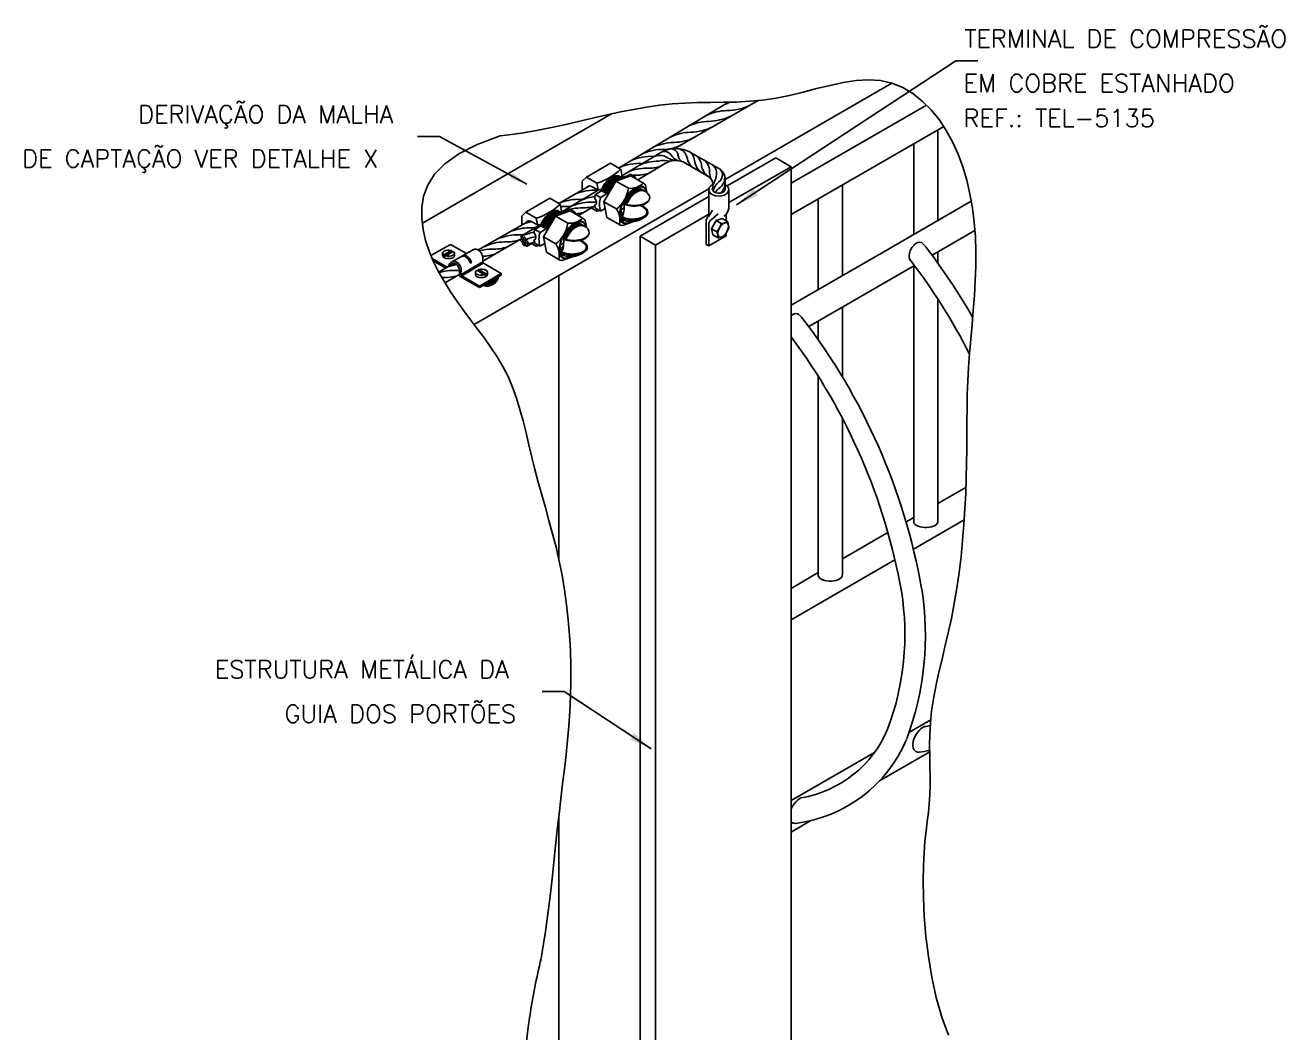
# Model space of a CAD drawing. Header units: millimetres. Extents: x -4934.4 to -4918.6, y -4660 to -4637.4.
# Drawn here: x -4934.35 to -4920.13, y -4648.74 to -4637.37 of the extents above; entities that cross this region are included whole.
import ezdxf
from ezdxf.enums import TextEntityAlignment as Align

# ---------------------------------------------------------------- set-up
doc = ezdxf.new("R2010")
doc.units = ezdxf.units.MM
doc.header["$LTSCALE"] = 10
doc.layers.add('Termotécnica', color=7, linetype='Continuous')
doc.styles.add('r80', font='romans.shx')

msp = doc.modelspace()

# ---------------------------------------------------------------- linework, layer by layer
at = {"layer": 'Termotécnica', "color": 2, "ltscale": 1.6}
for p, q in [((-4926.325, -4639.396), (-4923.848, -4637.771)), ((-4923.848, -4637.771), (-4923.598, -4637.771)), ((-4926.637, -4639.522), (-4926.593, -4639.456)), ((-4926.667, -4639.842), (-4926.667, -4639.586)), ((-4926.636, -4639.86), (-4926.636, -4639.604)), ((-4926.591, -4639.549), (-4926.531, -4639.497)), ((-4926.44, -4639.576), (-4926.44, -4639.502)), ((-4926.636, -4639.86), (-4926.44, -4639.746)), ((-4926.44, -4639.746), (-4926.44, -4639.712)), ((-4926.636, -4639.86), (-4926.667, -4639.842)), ((-4928.267, -4644.889), (-4928.517, -4644.889)), ((-4927.285, -4645.535), (-4928.267, -4644.889))]:
    msp.add_line(p, q, dxfattribs=at)
at = {"layer": 'Termotécnica', "color": 3}
for p, q in [((-4926.45, -4639.108), (-4924.57, -4638.023)), ((-4929.869, -4639.601), (-4927.736, -4638.37)), ((-4926.429, -4639.182), (-4925.881, -4638.866)), ((-4925.708, -4638.966), (-4925.881, -4638.866)), ((-4926.409, -4639.371), (-4925.708, -4638.966)), ((-4925.708, -4638.966), (-4925.708, -4650.62)), ((-4929.286, -4640.745), (-4926.635, -4639.215)), ((-4927.412, -4639.75), (-4926.636, -4639.301)), ((-4924.661, -4639.925), (-4923.673, -4639.354)), ((-4927.239, -4639.85), (-4926.636, -4639.502)), ((-4926.604, -4639.665), (-4926.551, -4639.573)), ((-4926.485, -4639.55), (-4926.551, -4639.573)), ((-4926.496, -4639.605), (-4926.551, -4639.573)), ((-4926.425, -4639.585), (-4926.485, -4639.55)), ((-4926.408, -4639.652), (-4926.42, -4639.592)), ((-4927.412, -4639.75), (-4927.412, -4651.404)), ((-4927.239, -4639.85), (-4927.412, -4639.75)), ((-4926.59, -4639.734), (-4926.604, -4639.665)), ((-4926.549, -4639.697), (-4926.604, -4639.665)), ((-4926.531, -4639.768), (-4926.59, -4639.734)), ((-4926.464, -4639.749), (-4926.522, -4639.769)), ((-4926.458, -4639.744), (-4926.409, -4639.659)), ((-4924.115, -4639.964), (-4923.632, -4639.686)), ((-4929.551, -4639.842), (-4929.772, -4639.969)), ((-4929.551, -4639.842), (-4929.372, -4639.946)), ((-4927.239, -4639.85), (-4927.239, -4651.504)), ((-4929.596, -4640.097), (-4929.758, -4640.003)), ((-4929.604, -4640.109), (-4929.748, -4640.026)), ((-4929.292, -4639.9), (-4929.539, -4640.043)), ((-4929.187, -4640.018), (-4929.188, -4640.042)), ((-4925.708, -4640.529), (-4924.661, -4639.925)), ((-4924.05, -4640.054), (-4924.05, -4639.927)), ((-4929.451, -4640.153), (-4929.451, -4640.183)), ((-4929.433, -4640.152), (-4929.432, -4640.177)), ((-4928.979, -4640.171), (-4929.223, -4640.312)), ((-4928.979, -4640.171), (-4929.18, -4640.055)), ((-4928.979, -4640.171), (-4928.979, -4640.188)), ((-4925.508, -4640.769), (-4924.316, -4640.08)), ((-4929.223, -4640.329), (-4929.441, -4640.203)), ((-4929.223, -4640.312), (-4929.425, -4640.196)), ((-4928.979, -4640.188), (-4929.223, -4640.329)), ((-4929.223, -4640.312), (-4929.223, -4640.329)), ((-4928.328, -4640.192), (-4928.328, -4643.399)), ((-4925.128, -4641.338), (-4925.128, -4640.549)), ((-4925.401, -4640.917), (-4925.401, -4640.707)), ((-4924.377, -4645.351), (-4924.131, -4645.209)), ((-4925.708, -4646.119), (-4924.765, -4645.575)), ((-4924.709, -4645.897), (-4924.143, -4645.571)), ((-4928.328, -4646.292), (-4928.328, -4650.598)), ((-4925.708, -4646.474), (-4925.486, -4646.346))]:
    msp.add_line(p, q, dxfattribs=at)
at = {"layer": 'Termotécnica', "color": 2}
for p, q in [((-4927.654, -4638.98), (-4926.414, -4638.237)), ((-4927.018, -4638.761), (-4926.078, -4638.218)), ((-4925.708, -4639.151), (-4924.18, -4638.269)), ((-4925.708, -4639.506), (-4923.985, -4638.511)), ((-4924.05, -4639.572), (-4924.05, -4638.549)), ((-4929.675, -4638.623), (-4929.925, -4638.623)), ((-4929.675, -4638.623), (-4928.691, -4639.162)), ((-4924.323, -4639.73), (-4924.323, -4638.707)), ((-4927.617, -4639.067), (-4927.177, -4638.803)), ((-4926.521, -4638.987), (-4926.841, -4638.803)), ((-4928.017, -4639.083), (-4927.747, -4638.927)), ((-4927.747, -4638.927), (-4927.631, -4638.994)), ((-4927.437, -4639.114), (-4927.119, -4638.923)), ((-4926.654, -4639.069), (-4926.926, -4638.912)), ((-4928.328, -4639.381), (-4927.981, -4639.18)), ((-4928.064, -4639.129), (-4928.016, -4639.082)), ((-4928.064, -4639.131), (-4928.064, -4639.228)), ((-4928.017, -4639.083), (-4927.901, -4639.15)), ((-4927.616, -4639.073), (-4927.623, -4639.086)), ((-4927.438, -4639.114), (-4927.433, -4639.111)), ((-4926.451, -4639.228), (-4926.45, -4639.108)), ((-4925.128, -4640.194), (-4925.128, -4639.171)), ((-4928.7, -4639.478), (-4928.43, -4639.322)), ((-4928.43, -4639.322), (-4928.314, -4639.389)), ((-4928.307, -4639.481), (-4927.886, -4639.229)), ((-4927.943, -4639.196), (-4927.886, -4639.229)), ((-4927.859, -4639.228), (-4927.867, -4639.223)), ((-4927.855, -4639.236), (-4927.859, -4639.228)), ((-4927.848, -4639.234), (-4927.855, -4639.236)), ((-4927.844, -4639.242), (-4927.848, -4639.234)), ((-4927.837, -4639.241), (-4927.844, -4639.242)), ((-4927.833, -4639.249), (-4927.837, -4639.241)), ((-4927.825, -4639.247), (-4927.833, -4639.249)), ((-4927.822, -4639.255), (-4927.825, -4639.247)), ((-4927.814, -4639.254), (-4927.822, -4639.255)), ((-4927.811, -4639.262), (-4927.814, -4639.254)), ((-4927.803, -4639.261), (-4927.811, -4639.262)), ((-4927.799, -4639.268), (-4927.803, -4639.26)), ((-4927.792, -4639.267), (-4927.799, -4639.268)), ((-4927.788, -4639.275), (-4927.792, -4639.267)), ((-4927.781, -4639.273), (-4927.788, -4639.275)), ((-4927.777, -4639.281), (-4927.781, -4639.273)), ((-4927.772, -4639.28), (-4927.777, -4639.281)), ((-4926.636, -4639.224), (-4926.636, -4639.52)), ((-4926.59, -4639.237), (-4926.59, -4639.185)), ((-4926.409, -4639.224), (-4926.409, -4639.433)), ((-4928.108, -4639.516), (-4927.922, -4639.405)), ((-4927.965, -4639.431), (-4927.901, -4639.468)), ((-4927.574, -4639.396), (-4927.609, -4639.376)), ((-4927.601, -4639.373), (-4927.603, -4639.368)), ((-4927.593, -4639.372), (-4927.601, -4639.373)), ((-4927.589, -4639.38), (-4927.593, -4639.372)), ((-4927.582, -4639.378), (-4927.589, -4639.38)), ((-4927.578, -4639.386), (-4927.582, -4639.378)), ((-4927.57, -4639.385), (-4927.578, -4639.386)), ((-4927.567, -4639.39), (-4927.57, -4639.385)), ((-4925.401, -4640.352), (-4925.401, -4639.329)), ((-4929.237, -4639.905), (-4928.665, -4639.575)), ((-4928.748, -4639.524), (-4928.7, -4639.477)), ((-4928.748, -4639.525), (-4928.748, -4639.623)), ((-4928.7, -4639.478), (-4928.585, -4639.545)), ((-4928.627, -4639.591), (-4928.57, -4639.623)), ((-4928.3, -4639.468), (-4928.307, -4639.481)), ((-4927.629, -4639.538), (-4927.636, -4639.534)), ((-4927.612, -4639.533), (-4927.617, -4639.531)), ((-4928.735, -4639.738), (-4928.543, -4639.622)), ((-4928.542, -4639.622), (-4928.551, -4639.618)), ((-4928.539, -4639.63), (-4928.542, -4639.622)), ((-4928.531, -4639.629), (-4928.539, -4639.63)), ((-4928.528, -4639.637), (-4928.531, -4639.629)), ((-4928.52, -4639.635), (-4928.528, -4639.637)), ((-4928.517, -4639.643), (-4928.52, -4639.635)), ((-4928.509, -4639.642), (-4928.517, -4639.643)), ((-4928.505, -4639.65), (-4928.509, -4639.642)), ((-4928.498, -4639.649), (-4928.506, -4639.65)), ((-4928.494, -4639.657), (-4928.498, -4639.649)), ((-4928.487, -4639.655), (-4928.494, -4639.657)), ((-4928.483, -4639.663), (-4928.487, -4639.655)), ((-4928.475, -4639.662), (-4928.483, -4639.663)), ((-4928.472, -4639.67), (-4928.475, -4639.662)), ((-4928.464, -4639.668), (-4928.472, -4639.67)), ((-4928.461, -4639.676), (-4928.464, -4639.668)), ((-4928.455, -4639.675), (-4928.461, -4639.676)), ((-4929.187, -4640.03), (-4928.798, -4639.806)), ((-4928.798, -4639.806), (-4928.761, -4639.783)), ((-4928.686, -4639.862), (-4928.604, -4639.814)), ((-4928.636, -4639.833), (-4928.585, -4639.862)), ((-4928.258, -4639.79), (-4928.292, -4639.77)), ((-4928.276, -4639.767), (-4928.284, -4639.768)), ((-4928.273, -4639.774), (-4928.276, -4639.767)), ((-4928.265, -4639.773), (-4928.273, -4639.774)), ((-4928.261, -4639.781), (-4928.265, -4639.773)), ((-4928.254, -4639.78), (-4928.261, -4639.781)), ((-4928.251, -4639.784), (-4928.254, -4639.78)), ((-4929.64, -4639.941), (-4929.64, -4639.969)), ((-4929.626, -4639.961), (-4929.541, -4639.912)), ((-4929.626, -4639.969), (-4929.541, -4639.92)), ((-4929.626, -4639.961), (-4929.626, -4639.969)), ((-4929.626, -4639.969), (-4929.605, -4639.979)), ((-4929.605, -4639.97), (-4929.52, -4639.921)), ((-4929.605, -4639.97), (-4929.605, -4639.979)), ((-4929.541, -4639.912), (-4929.541, -4639.92)), ((-4929.541, -4639.92), (-4929.528, -4639.926)), ((-4929.506, -4639.941), (-4929.506, -4639.969)), ((-4928.313, -4639.932), (-4928.319, -4639.929)), ((-4928.296, -4639.928), (-4928.301, -4639.925)), ((-4929.514, -4640.057), (-4929.685, -4640.156)), ((-4929.313, -4640.048), (-4929.327, -4640.056)), ((-4929.269, -4640.155), (-4929.269, -4640.183)), ((-4929.169, -4640.184), (-4929.256, -4640.134)), ((-4929.235, -4640.133), (-4929.248, -4640.139)), ((-4929.148, -4640.175), (-4929.235, -4640.125)), ((-4929.235, -4640.125), (-4929.235, -4640.133)), ((-4929.148, -4640.183), (-4929.235, -4640.133)), ((-4929.148, -4640.175), (-4929.148, -4640.183)), ((-4929.135, -4640.155), (-4929.135, -4640.183)), ((-4924.323, -4642.977), (-4924.323, -4640.085)), ((-4929.451, -4640.183), (-4929.614, -4640.274)), ((-4929.148, -4640.183), (-4929.169, -4640.193)), ((-4929.169, -4640.184), (-4929.169, -4640.193)), ((-4924.05, -4642.968), (-4924.05, -4640.462)), ((-4925.401, -4643.582), (-4925.401, -4641.331)), ((-4925.128, -4643.573), (-4925.128, -4641.806)), ((-4924.05, -4642.767), (-4923.734, -4642.584)), ((-4924.41, -4642.975), (-4924.323, -4642.925)), ((-4924.327, -4643.282), (-4923.753, -4642.95)), ((-4925.128, -4643.389), (-4924.614, -4643.093)), ((-4925.708, -4644.079), (-4924.535, -4643.402)), ((-4925.708, -4643.724), (-4925.401, -4643.547))]:
    msp.add_line(p, q, dxfattribs=at)
at = {"layer": 'Termotécnica', "color": 1}
for p, q in [((-4927.684, -4639.128), (-4927.819, -4639.361)), ((-4927.515, -4639.069), (-4927.684, -4639.128)), ((-4927.544, -4639.209), (-4927.684, -4639.128)), ((-4927.603, -4639.098), (-4927.522, -4639.05)), ((-4927.464, -4639.084), (-4927.522, -4639.05)), ((-4927.363, -4639.157), (-4927.515, -4639.069)), ((-4927.464, -4639.084), (-4927.477, -4639.091)), ((-4927.334, -4639.255), (-4927.35, -4639.176)), ((-4927.846, -4639.238), (-4927.915, -4639.278)), ((-4927.858, -4639.311), (-4927.915, -4639.278)), ((-4927.79, -4639.272), (-4927.858, -4639.311)), ((-4928.199, -4639.464), (-4928.367, -4639.523)), ((-4928.287, -4639.492), (-4928.206, -4639.445)), ((-4928.148, -4639.479), (-4928.206, -4639.445)), ((-4928.046, -4639.552), (-4928.199, -4639.464)), ((-4927.858, -4639.467), (-4927.915, -4639.434)), ((-4927.804, -4639.436), (-4927.858, -4639.467)), ((-4927.785, -4639.537), (-4927.819, -4639.361)), ((-4927.679, -4639.442), (-4927.819, -4639.361)), ((-4927.629, -4639.451), (-4927.59, -4639.429)), ((-4927.59, -4639.386), (-4927.59, -4639.429)), ((-4928.367, -4639.523), (-4928.502, -4639.756)), ((-4928.227, -4639.603), (-4928.367, -4639.523)), ((-4928.148, -4639.479), (-4928.161, -4639.486)), ((-4928.018, -4639.65), (-4928.033, -4639.57)), ((-4927.633, -4639.625), (-4927.785, -4639.537)), ((-4927.635, -4639.515), (-4927.64, -4639.511)), ((-4927.481, -4639.583), (-4927.61, -4639.627)), ((-4928.53, -4639.632), (-4928.599, -4639.672)), ((-4928.541, -4639.706), (-4928.599, -4639.672)), ((-4928.473, -4639.667), (-4928.541, -4639.706)), ((-4928.541, -4639.862), (-4928.599, -4639.828)), ((-4928.488, -4639.831), (-4928.541, -4639.862)), ((-4928.362, -4639.837), (-4928.502, -4639.756)), ((-4928.468, -4639.931), (-4928.502, -4639.756)), ((-4928.313, -4639.846), (-4928.274, -4639.823)), ((-4928.274, -4639.781), (-4928.274, -4639.823)), ((-4928.316, -4640.019), (-4928.468, -4639.931)), ((-4928.319, -4639.91), (-4928.324, -4639.906)), ((-4928.164, -4639.977), (-4928.294, -4640.022)), ((-4929.188, -4640.037), (-4929.431, -4640.18)), ((-4929.187, -4640.044), (-4929.43, -4640.188)), ((-4929.183, -4640.052), (-4929.425, -4640.196)), ((-4929.327, -4640.056), (-4929.322, -4640.047)), ((-4929.322, -4640.047), (-4929.313, -4640.048))]:
    msp.add_line(p, q, dxfattribs=at)
for points in [[(-4928.992, -4638.617), (-4928.925, -4638.61), (-4928.75, -4638.585), (-4928.579, -4638.555), (-4928.412, -4638.522), (-4928.249, -4638.487), (-4928.09, -4638.45), (-4927.934, -4638.414), (-4927.782, -4638.38), (-4927.633, -4638.347), (-4927.485, -4638.318), (-4927.339, -4638.292), (-4927.194, -4638.271), (-4927.05, -4638.256), (-4926.906, -4638.247), (-4926.761, -4638.242), (-4926.616, -4638.24), (-4926.471, -4638.238), (-4926.324, -4638.235), (-4926.177, -4638.227), (-4926.028, -4638.213), (-4925.877, -4638.192), (-4925.725, -4638.161), (-4925.572, -4638.124), (-4925.42, -4638.084), (-4925.268, -4638.047), (-4925.12, -4638.015), (-4924.974, -4637.993), (-4924.833, -4637.984), (-4924.698, -4637.993), (-4924.569, -4638.023), (-4924.447, -4638.072), (-4924.333, -4638.14), (-4924.226, -4638.224), (-4924.127, -4638.322), (-4924.037, -4638.433), (-4923.956, -4638.555), (-4923.884, -4638.685), (-4923.821, -4638.823), (-4923.768, -4638.968), (-4923.724, -4639.118), (-4923.688, -4639.272), (-4923.66, -4639.431), (-4923.64, -4639.593), (-4923.627, -4639.757), (-4923.621, -4639.922), (-4923.622, -4640.088), (-4923.628, -4640.254), (-4923.638, -4640.42), (-4923.651, -4640.586), (-4923.665, -4640.75), (-4923.68, -4640.912), (-4923.693, -4641.072), (-4923.705, -4641.23), (-4923.712, -4641.385), (-4923.718, -4641.538), (-4923.721, -4641.69), (-4923.722, -4641.843), (-4923.723, -4641.997), (-4923.724, -4642.154), (-4923.726, -4642.314), (-4923.73, -4642.479), (-4923.736, -4642.65), (-4923.745, -4642.826), (-4923.756, -4643.005), (-4923.771, -4643.185), (-4923.789, -4643.366), (-4923.81, -4643.546), (-4923.836, -4643.723), (-4923.865, -4643.896), (-4923.898, -4644.064), (-4923.934, -4644.227), (-4923.971, -4644.385), (-4924.007, -4644.538), (-4924.042, -4644.686), (-4924.074, -4644.831), (-4924.101, -4644.971), (-4924.121, -4645.107), (-4924.134, -4645.24), (-4924.141, -4645.369), (-4924.144, -4645.494), (-4924.143, -4645.615), (-4924.14, -4645.732), (-4924.138, -4645.845), (-4924.138, -4645.952), (-4924.14, -4646.056), (-4924.147, -4646.155), (-4924.158, -4646.253), (-4924.17, -4646.354), (-4924.184, -4646.46), (-4924.196, -4646.577), (-4924.207, -4646.707), (-4924.214, -4646.855), (-4924.217, -4647.024), (-4924.214, -4647.215), (-4924.204, -4647.426), (-4924.185, -4647.65), (-4924.157, -4647.881), (-4924.119, -4648.114), (-4924.069, -4648.343), (-4924.006, -4648.563), (-4923.929, -4648.767)], [(-4929.686, -4640.153), (-4929.744, -4640.037), (-4929.793, -4639.918), (-4929.832, -4639.798), (-4929.86, -4639.675), (-4929.875, -4639.55), (-4929.875, -4639.424), (-4929.855, -4639.298), (-4929.809, -4639.173), (-4929.732, -4639.05), (-4929.617, -4638.932), (-4929.459, -4638.819), (-4929.252, -4638.714), (-4928.99, -4638.617)], [(-4928.529, -4647.903), (-4928.512, -4647.804), (-4928.48, -4647.598), (-4928.452, -4647.396), (-4928.428, -4647.198), (-4928.405, -4647.004), (-4928.384, -4646.814), (-4928.365, -4646.629), (-4928.346, -4646.448), (-4928.326, -4646.271), (-4928.306, -4646.099), (-4928.286, -4645.931), (-4928.266, -4645.765), (-4928.247, -4645.601), (-4928.23, -4645.438), (-4928.216, -4645.274), (-4928.204, -4645.109), (-4928.196, -4644.942), (-4928.192, -4644.773), (-4928.193, -4644.601), (-4928.198, -4644.427), (-4928.208, -4644.254), (-4928.222, -4644.081), (-4928.241, -4643.91), (-4928.264, -4643.741), (-4928.292, -4643.577), (-4928.324, -4643.416), (-4928.36, -4643.26), (-4928.399, -4643.108), (-4928.44, -4642.958), (-4928.481, -4642.812), (-4928.522, -4642.668), (-4928.561, -4642.525), (-4928.599, -4642.384), (-4928.633, -4642.244), (-4928.666, -4642.106), (-4928.699, -4641.969), (-4928.732, -4641.835), (-4928.768, -4641.704), (-4928.807, -4641.576), (-4928.851, -4641.453), (-4928.902, -4641.334), (-4928.96, -4641.221), (-4929.025, -4641.111), (-4929.095, -4641.005), (-4929.169, -4640.901), (-4929.246, -4640.798), (-4929.324, -4640.695), (-4929.402, -4640.591), (-4929.478, -4640.486), (-4929.552, -4640.378), (-4929.686, -4640.153)]]:
    msp.add_lwpolyline(points, dxfattribs=at)
for centre, radius, start, end in [((-4926.22, -4638.771), 0.561, 107.7031, 114.4447), ((-4926.434, -4637.73), 0.602, 269.9984, 296.2463), ((-4926.628, -4639.015), 0.561, 91.0166, 114.4447), ((-4926.424, -4638.893), 0.561, 91.0166, 114.4447), ((-4926.666, -4637.745), 0.709, 272.2747, 292.5698), ((-4926.831, -4639.137), 0.561, 91.0166, 114.4447), ((-4926.831, -4639.137), 0.561, 91.0166, 114.4447), ((-4926.853, -4637.991), 0.585, 271.157, 296.6867), ((-4927.023, -4639.253), 0.561, 91.0166, 114.4447), ((-4927.145, -4638.359), 0.411, 267.5824, 301.2154), ((-4927.034, -4638.185), 0.506, 270.1694, 299.5001), ((-4927.285, -4639.409), 0.561, 86.7482, 114.4447), ((-4927.155, -4639.331), 0.561, 88.0792, 114.4447), ((-4927.189, -4639.005), 0.167, 68.6575, 114.8405), ((-4927.144, -4639.253), 0.357, 78.3012, 99.5194), ((-4927.138, -4638.887), 0.0945, 39.7488, 104.9385), ((-4926.969, -4638.613), 0.284, 235.9594, 267.0105), ((-4927.06, -4638.842), 0.0769, 6.3171, 103.6004), ((-4926.93, -4638.752), 0.155, 209.0001, 249.5793), ((-4926.886, -4638.825), 0.0981, 185.2321, 236.5609), ((-4927.01, -4638.889), 0.131, 11.2593, 74.3985), ((-4926.709, -4638.837), 0.174, 188.4807, 239.5508), ((-4926.962, -4638.923), 0.167, 4.0474, 49.8156), ((-4926.884, -4638.968), 0.167, 4.0474, 51.6157), ((-4926.794, -4639.02), 0.167, 4.0474, 51.6157), ((-4927.415, -4639.488), 0.561, 86.8204, 114.4447), ((-4927.331, -4639.542), 0.561, 91.0166, 112.0252), ((-4927.457, -4638.598), 0.464, 267.1893, 288.6135), ((-4927.193, -4639.462), 0.561, 91.0166, 114.4447), ((-4927.319, -4638.518), 0.464, 267.1893, 288.6135), ((-4926.601, -4638.871), 0.198, 191.5568, 237.889), ((-4926.524, -4638.916), 0.198, 191.5568, 237.889), ((-4926.39, -4639.012), 0.238, 179.161, 208.2474), ((-4926.673, -4639.042), 0.125, 345.5125, 51.4011), ((-4926.578, -4639.059), 0.0952, 304.7265, 39.3987), ((-4927.469, -4639.623), 0.561, 98.3765, 105.7004), ((-4927.522, -4639.001), 0.209, 263.8935, 314.4196), ((-4927.469, -4639.623), 0.561, 91.0166, 93.269), ((-4927.703, -4639.162), 0.251, 13.8536, 18.1051), ((-4927.376, -4639.181), 0.027, 10.8846, 60), ((-4926.821, -4639.022), 0.274, 327.7398, 349.2374), ((-4926.411, -4639.276), 0.179, 129.1739, 166.9721), ((-4926.607, -4639.084), 0.152, 303.0039, 3.5704), ((-4926.635, -4639.14), 0.184, 319.1099, 359.8827), ((-4927.928, -4639.792), 0.561, 86.2789, 112.3361), ((-4927.851, -4639.858), 0.561, 97.2184, 114.4447), ((-4927.845, -4639.31), 0.0772, 155.5864, 191.3137), ((-4927.619, -4639.389), 0.251, 161.8949, 198.1051), ((-4927.9, -4639.159), 0.36, 307.9752, 352.0031), ((-4926.429, -4639.329), 0.152, 128.9231, 151.2866), ((-4928.105, -4639.894), 0.561, 91.0166, 112.5683), ((-4928.243, -4639.974), 0.561, 91.0166, 96.6783), ((-4928.073, -4639.991), 0.561, 103.7621, 114.4447), ((-4928.243, -4639.974), 0.561, 91.0166, 91.6063), ((-4928.23, -4638.95), 0.464, 267.1893, 274.6257), ((-4928.073, -4639.991), 0.561, 91.0166, 103.6028), ((-4927.964, -4639.926), 0.561, 91.0166, 114.4447), ((-4928.092, -4638.87), 0.464, 267.1893, 273.9972), ((-4928.06, -4638.966), 0.464, 267.1893, 285.4464), ((-4927.95, -4638.817), 0.548, 267.5217, 274.7733), ((-4927.841, -4639.401), 0.0816, 175.3313, 203.5925), ((-4927.847, -4639.565), 0.208, 345.499, 36.1918), ((-4927.683, -4639.472), 0.0576, 317.1076, 21.3624), ((-4927.702, -4639.434), 0.111, 321.3212, 2.7333), ((-4927.716, -4639.463), 0.122, 332.7069, 1.9672), ((-4928.505, -4640.128), 0.561, 103.6938, 114.4447), ((-4928.584, -4639.553), 0.36, 307.9752, 352.0031), ((-4928.205, -4639.395), 0.209, 263.8935, 314.4196), ((-4928.386, -4639.557), 0.251, 13.8536, 18.1051), ((-4928.173, -4639.034), 0.464, 273.8634, 285.4464), ((-4928.06, -4639.575), 0.027, 10.8846, 60), ((-4927.637, -4639.489), 0.0263, 273.0434, 328.3427), ((-4927.628, -4639.511), 0.022, 270.1402, 338.8672), ((-4928.795, -4640.295), 0.561, 91.0166, 114.4447), ((-4928.657, -4640.215), 0.561, 93.2291, 114.4447), ((-4928.782, -4639.27), 0.464, 267.1893, 277.2937), ((-4928.524, -4640.261), 0.561, 98.3719, 114.4447), ((-4928.666, -4639.191), 0.464, 267.1893, 279.9483), ((-4928.411, -4640.194), 0.561, 106.3341, 114.4447), ((-4928.529, -4639.704), 0.0772, 155.5864, 191.3137), ((-4928.302, -4639.784), 0.251, 161.8949, 198.1051), ((-4928.666, -4639.191), 0.464, 287.183, 287.2045), ((-4927.619, -4639.601), 0.027, 240, 289.1154), ((-4928.933, -4640.375), 0.561, 91.0166, 114.4447), ((-4929.059, -4639.431), 0.464, 267.1893, 288.6135), ((-4928.921, -4639.35), 0.464, 267.1893, 288.6135), ((-4928.589, -4639.941), 0.184, 89.9136, 128.3085), ((-4928.715, -4639.491), 0.345, 275.9051, 286.8655), ((-4928.524, -4639.796), 0.0816, 175.3313, 203.5925), ((-4928.531, -4639.96), 0.208, 345.499, 36.1918), ((-4928.366, -4639.867), 0.0576, 317.1076, 21.3624), ((-4928.385, -4639.829), 0.111, 321.3212, 2.7333), ((-4928.399, -4639.858), 0.122, 332.7069, 1.9672), ((-4929.393, -4640.019), 0.0455, 65.9941, 98.9204), ((-4929.431, -4640.076), 0.114, 14.8294, 60.9363), ((-4929.071, -4640.455), 0.561, 91.0166, 105.8546), ((-4929.197, -4639.511), 0.464, 270.8923, 288.6135), ((-4928.32, -4639.884), 0.0263, 273.0434, 328.3427), ((-4928.303, -4639.996), 0.027, 240, 289.1154), ((-4928.311, -4639.906), 0.022, 270.1402, 338.8672), ((-4929.506, -4640.728), 0.593, 88.9997, 107.2029), ((-4929.285, -4641.136), 1.084, 100.2891, 105.3057), ((-4929.473, -4639.671), 0.464, 267.1893, 272.9744), ((-4929.612, -4639.751), 0.464, 265.2815, 287.9614), ((-4929.137, -4640.185), 0.128, 249.6486, 350.3514), ((-4929.137, -4640.185), 0.128, 249.7436, 350.2564), ((-4929.137, -4640.185), 0.127, 250.0317, 349.9682), ((-4929.137, -4640.185), 0.128, 249.9352, 350.0648), ((-4929.137, -4640.185), 0.128, 249.8391, 350.1609), ((-4929.137, -4640.185), 0.127, 250.2265, 349.7735), ((-4929.137, -4640.185), 0.127, 250.1288, 349.8712), ((-4929.137, -4640.185), 0.127, 250.3246, 349.6754), ((-4929.137, -4640.185), 0.126, 250.7227, 349.2773), ((-4929.137, -4640.185), 0.126, 250.6224, 349.3776), ((-4929.137, -4640.185), 0.126, 250.5226, 349.4774), ((-4929.137, -4640.185), 0.126, 250.4233, 349.5767), ((-4929.137, -4640.185), 0.125, 250.8236, 349.1764), ((-4929.137, -4640.185), 0.125, 251.0272, 348.9728), ((-4929.137, -4640.185), 0.125, 250.9251, 349.0749), ((-4929.137, -4640.185), 0.124, 251.4413, 348.5587), ((-4929.137, -4640.185), 0.124, 251.3369, 348.6631), ((-4929.137, -4640.185), 0.124, 251.233, 348.7669), ((-4929.137, -4640.185), 0.125, 251.1298, 348.8702), ((-4929.137, -4640.185), 0.123, 251.7582, 348.2418), ((-4929.137, -4640.185), 0.123, 251.6519, 348.3481), ((-4929.137, -4640.185), 0.124, 251.5463, 348.4537), ((-4929.137, -4640.185), 0.123, 251.9725, 348.0275), ((-4929.137, -4640.185), 0.123, 251.865, 348.135), ((-4929.137, -4640.185), 0.122, 252.0806, 347.9194), ((-4929.137, -4640.185), 0.121, 252.5196, 347.4804), ((-4929.137, -4640.185), 0.122, 252.4089, 347.5911), ((-4929.137, -4640.185), 0.122, 252.2988, 347.7012), ((-4929.137, -4640.185), 0.122, 252.1894, 347.8106), ((-4929.137, -4640.185), 0.121, 252.631, 347.369), ((-4929.137, -4640.185), 0.121, 252.8558, 347.1442), ((-4929.137, -4640.185), 0.121, 252.743, 347.257), ((-4929.137, -4640.185), 0.12, 253.1981, 346.8018), ((-4929.137, -4640.185), 0.12, 253.0833, 346.9167), ((-4929.137, -4640.185), 0.12, 252.9692, 347.0308), ((-4929.137, -4640.185), 0.119, 253.3137, 346.6863), ((-4929.137, -4640.185), 0.119, 253.6646, 346.3353), ((-4929.137, -4640.185), 0.119, 253.5469, 346.4531), ((-4929.137, -4640.185), 0.119, 253.4299, 346.57), ((-4929.137, -4640.185), 0.118, 253.9023, 346.0977), ((-4929.137, -4640.185), 0.118, 253.7831, 346.2169), ((-4929.137, -4640.185), 0.118, 254.0223, 345.9777), ((-4929.137, -4640.185), 0.117, 254.3868, 345.6132), ((-4929.137, -4640.185), 0.117, 254.2645, 345.7355), ((-4929.137, -4640.185), 0.118, 254.143, 345.857), ((-4929.137, -4640.185), 0.117, 254.6338, 345.3662), ((-4929.137, -4640.185), 0.117, 254.5099, 345.4901), ((-4929.137, -4640.185), 0.116, 254.7585, 345.2415), ((-4929.137, -4640.185), 0.116, 255.1376, 344.8624), ((-4929.137, -4640.185), 0.116, 255.0104, 344.9896), ((-4929.137, -4640.185), 0.116, 254.8841, 345.1159), ((-4929.137, -4640.185), 0.115, 255.3946, 344.6054), ((-4929.137, -4640.185), 0.115, 255.2657, 344.7343), ((-4929.137, -4640.185), 0.115, 255.6551, 344.3449), ((-4929.137, -4640.185), 0.115, 255.5244, 344.4756), ((-4929.137, -4640.185), 0.114, 256.0525, 343.9475), ((-4929.137, -4640.185), 0.114, 255.9191, 344.0809), ((-4929.137, -4640.185), 0.114, 255.7866, 344.2134), ((-4929.137, -4640.185), 0.113, 256.4582, 343.5417), ((-4929.137, -4640.185), 0.113, 256.322, 343.678), ((-4929.137, -4640.185), 0.114, 256.1868, 343.8132), ((-4929.137, -4640.185), 0.113, 256.7335, 343.2664), ((-4929.137, -4640.185), 0.113, 256.5954, 343.4046), ((-4929.137, -4640.185), 0.112, 256.8727, 343.1273), ((-4929.137, -4640.185), 0.112, 257.1539, 342.846), ((-4929.137, -4640.185), 0.112, 257.2961, 342.7039), ((-4929.137, -4640.185), 0.112, 257.1539, 342.846), ((-4929.137, -4640.185), 0.112, 257.0128, 342.9872), ((-4929.137, -4640.185), 0.111, 257.5836, 342.4164), ((-4929.137, -4640.185), 0.111, 257.4393, 342.5607), ((-4929.137, -4640.185), 0.111, 257.7289, 342.2711), ((-4929.137, -4640.185), 0.11, 258.1715, 341.8285), ((-4929.137, -4640.185), 0.11, 258.0229, 341.9771), ((-4929.137, -4640.185), 0.111, 257.8753, 342.1246), ((-4929.137, -4640.185), 0.11, 258.3212, 341.6787), ((-4929.137, -4640.185), 0.109, 258.6242, 341.3758), ((-4929.137, -4640.185), 0.109, 258.4722, 341.5278), ((-4929.137, -4640.185), 0.108, 259.0876, 340.9124), ((-4929.137, -4640.185), 0.109, 258.9319, 341.0681), ((-4929.137, -4640.185), 0.109, 258.7775, 341.2225), ((-4929.137, -4640.185), 0.108, 259.562, 340.438), ((-4929.137, -4640.185), 0.108, 259.4026, 340.5974), ((-4929.137, -4640.185), 0.108, 259.2444, 340.7555), ((-4929.137, -4640.185), 0.107, 259.8847, 340.1153), ((-4929.137, -4640.185), 0.107, 259.7227, 340.2773), ((-4929.137, -4640.185), 0.107, 260.048, 339.952), ((-4929.137, -4640.185), 0.106, 260.5461, 339.4539), ((-4929.137, -4640.185), 0.106, 260.3787, 339.6213), ((-4929.137, -4640.185), 0.107, 260.2126, 339.7873), ((-4929.137, -4640.185), 0.106, 260.7149, 339.285), ((-4929.137, -4640.185), 0.105, 261.0569, 338.9431), ((-4929.137, -4640.185), 0.106, 260.8852, 339.1148), ((-4929.137, -4640.185), 0.105, 261.4049, 338.5951), ((-4929.137, -4640.185), 0.105, 261.2301, 338.7698), ((-4929.137, -4640.185), 0.105, 261.5811, 338.4189), ((-4929.137, -4640.185), 0.104, 261.9383, 338.0617), ((-4929.137, -4640.185), 0.104, 261.7589, 338.2411), ((-4929.137, -4640.185), 0.103, 262.4862, 337.5138), ((-4929.137, -4640.185), 0.104, 262.3019, 337.6981), ((-4929.137, -4640.185), 0.104, 262.1193, 337.8807), ((-4929.137, -4640.185), 0.103, 263.0495, 336.9505), ((-4929.137, -4640.185), 0.103, 262.86, 337.14), ((-4929.137, -4640.185), 0.103, 262.6722, 337.3278), ((-4929.137, -4640.185), 0.102, 263.2407, 336.7592), ((-4929.137, -4640.185), 0.102, 263.4339, 336.5661), ((-4929.137, -4640.185), 0.101, 264.0245, 335.9755), ((-4929.137, -4640.185), 0.102, 263.8257, 336.1743), ((-4929.137, -4640.185), 0.102, 263.6288, 336.3712), ((-4929.137, -4640.185), 0.101, 264.2253, 335.7747), ((-4929.137, -4640.185), 0.101, 264.6329, 335.3671), ((-4929.137, -4640.185), 0.101, 264.4281, 335.5719), ((-4929.137, -4640.185), 0.1, 265.0489, 334.9511), ((-4929.137, -4640.185), 0.1, 264.8398, 335.1602), ((-4929.137, -4640.185), 0.0997, 265.2601, 334.7399), ((-4929.137, -4640.185), 0.0992, 265.6893, 334.3107), ((-4929.137, -4640.185), 0.0995, 265.4736, 334.5264), ((-4929.137, -4640.185), 0.0987, 266.1278, 333.8722), ((-4929.137, -4640.185), 0.099, 265.9074, 334.0926), ((-4929.137, -4640.185), 0.0979, 266.804, 333.196), ((-4929.137, -4640.185), 0.0982, 266.5761, 333.4239), ((-4929.137, -4640.185), 0.0985, 266.3507, 333.6493), ((-4929.137, -4640.185), 0.0977, 267.0344, 332.9655), ((-4929.137, -4640.185), 0.0974, 267.2676, 332.7324), ((-4929.137, -4640.185), 0.0967, 267.9837, 332.0163), ((-4929.137, -4640.185), 0.0969, 267.7422, 332.2578), ((-4929.137, -4640.185), 0.0972, 267.5035, 332.4965), ((-4929.137, -4640.185), 0.0962, 268.4757, 331.5243), ((-4929.137, -4640.185), 0.0964, 268.2282, 331.7718), ((-4929.137, -4640.185), 0.0956, 268.9801, 331.0199), ((-4929.137, -4640.185), 0.0959, 268.7263, 331.2737), ((-4929.137, -4640.185), 0.0949, 269.7613, 330.2387), ((-4929.137, -4640.185), 0.0951, 269.4975, 330.5025), ((-4929.137, -4640.185), 0.0954, 269.2371, 330.7629), ((-4929.137, -4640.185), 0.0946, 270.0287, 329.9713), ((-4929.137, -4640.185), 0.0944, 270.2997, 329.7003), ((-4929.137, -4640.185), 0.0938, 270.8532, 329.1468), ((-4929.137, -4640.185), 0.0941, 270.5745, 329.4255), ((-4929.137, -4640.185), 0.0936, 271.1358, 328.8642), ((-4929.137, -4640.185), 0.0933, 271.4226, 328.5774), ((-4929.137, -4640.185), 0.0928, 272.0091, 327.9909), ((-4929.137, -4640.185), 0.0931, 271.7137, 328.2863), ((-4929.137, -4640.185), 0.0926, 272.3092, 327.6908), ((-4929.137, -4640.185), 0.0923, 272.6139, 327.3861), ((-4929.137, -4640.185), 0.0918, 273.2382, 326.7618), ((-4929.137, -4640.185), 0.0921, 272.9235, 327.0765), ((-4929.137, -4640.185), 0.0913, 273.8835, 326.1165), ((-4929.137, -4640.185), 0.0915, 273.5581, 326.4419), ((-4929.137, -4640.185), 0.0908, 274.5516, 325.4484), ((-4929.137, -4640.185), 0.091, 274.2146, 325.7854), ((-4929.137, -4640.185), 0.0903, 275.2443, 324.7557), ((-4929.137, -4640.185), 0.0905, 274.8947, 325.1052), ((-4929.137, -4640.185), 0.09, 275.6006, 324.3994), ((-4929.137, -4640.185), 0.0897, 275.964, 324.036), ((-4929.137, -4640.185), 0.0892, 276.7131, 323.2869), ((-4929.137, -4640.185), 0.0895, 276.3347, 323.6653), ((-4929.137, -4640.185), 0.0887, 277.4948, 322.5052), ((-4929.137, -4640.185), 0.089, 277.0997, 322.9003), ((-4929.137, -4640.185), 0.0885, 277.899, 322.101), ((-4929.137, -4640.185), 0.088, 278.7366, 321.2634), ((-4929.137, -4640.185), 0.0882, 278.3127, 321.6873), ((-4929.137, -4640.185), 0.0877, 279.1712, 320.8288), ((-4929.137, -4640.185), 0.0874, 279.6173, 320.3827), ((-4929.137, -4640.185), 0.0872, 280.0757, 319.9243), ((-4929.137, -4640.185), 0.0869, 280.5472, 319.4528), ((-4929.137, -4640.185), 0.0867, 281.0329, 318.9671), ((-4929.137, -4640.185), 0.0864, 281.5338, 318.4662), ((-4929.137, -4640.185), 0.0862, 282.0513, 317.9487), ((-4929.137, -4640.185), 0.0856, 283.1423, 316.8577), ((-4929.137, -4640.185), 0.0859, 282.5869, 317.4131), ((-4929.137, -4640.185), 0.0854, 283.7195, 316.2804), ((-4929.137, -4640.185), 0.0851, 284.3211, 315.6789), ((-4929.137, -4640.185), 0.0849, 284.9499, 315.05), ((-4929.137, -4640.185), 0.0846, 285.6096, 314.3904), ((-4929.137, -4640.185), 0.0844, 286.3046, 313.6954), ((-4929.137, -4640.185), 0.0841, 287.0407, 312.9593), ((-4929.137, -4640.185), 0.0838, 287.8252, 312.1748), ((-4929.137, -4640.185), 0.0836, 288.6684, 311.3316), ((-4929.137, -4640.185), 0.0833, 289.5845, 310.4155), ((-4929.137, -4640.185), 0.0831, 290.5948, 309.4052), ((-4929.137, -4640.185), 0.0828, 291.7338, 308.2662), ((-4929.137, -4640.185), 0.0826, 293.0647, 306.9353), ((-4929.137, -4640.185), 0.0823, 294.7311, 305.2688), ((-4929.137, -4640.185), 0.0821, 297.2949, 302.7051), ((-4921.998, -4649.517), 6.727, 166.1247, 171.7404), ((-4921.662, -4649.585), 7.07, 171.5843, 188.1227)]:
    msp.add_arc(centre, radius, start, end, dxfattribs=at)
at = {"layer": 'Termotécnica', "color": 2}
for centre, radius, start, end in [((-4927.008, -4639.116), 0.355, 61.9077, 118.3729), ((-4927.011, -4639.117), 0.222, 67.618, 122.6894), ((-4928.075, -4638.537), 0.637, 285.8241, 314.1759), ((-4928.27, -4639.153), 0.659, 6.9569, 13.9344), ((-4926.594, -4639.111), 0.144, 1.1655, 59.3731), ((-4928.541, -4639.309), 0.66, 6.984, 13.9344), ((-4926.704, -4639.171), 0.115, 353.0431, 68.5811), ((-4928.06, -4638.615), 0.638, 285.8241, 287.6369), ((-4927.401, -4639.331), 0.0999, 26.4242, 59.497), ((-4928.758, -4638.932), 0.637, 285.8241, 314.1759), ((-4928.954, -4639.547), 0.659, 6.984, 13.9344), ((-4928.541, -4639.309), 0.66, 346.0656, 348.0801), ((-4928.075, -4638.854), 0.638, 285.8241, 288.5405), ((-4927.519, -4639.62), 0.243, 47.8924, 63.0928), ((-4927.502, -4639.597), 0.224, 46.866, 61.3786), ((-4927.4, -4639.296), 0.0998, 297.3192, 339.4448), ((-4926.547, -4639.413), 0.139, 306.1672, 351.7584), ((-4929.225, -4639.704), 0.66, 6.984, 13.9344), ((-4927.513, -4639.329), 0.256, 242.6705, 306.7217), ((-4928.633, -4639.896), 0.189, 122.679, 129.0352), ((-4928.744, -4639.01), 0.638, 285.8241, 287.6369), ((-4928.083, -4639.691), 0.0998, 297.3192, 339.4448), ((-4928.084, -4639.725), 0.0999, 26.4242, 59.497), ((-4929.225, -4639.704), 0.66, 346.0656, 348.0801), ((-4928.758, -4639.249), 0.638, 285.8241, 288.5405), ((-4928.203, -4640.014), 0.243, 47.8924, 63.0928), ((-4928.186, -4639.992), 0.224, 46.866, 61.3786), ((-4929.407, -4640.027), 0.0532, 65.9941, 124.2968), ((-4929.394, -4640.024), 0.0567, 65.9941, 124.2968), ((-4929.445, -4640.084), 0.121, 13.5658, 60.9363), ((-4929.429, -4640.075), 0.118, 13.248, 60.7267), ((-4928.196, -4639.724), 0.256, 242.6705, 306.7217)]:
    msp.add_arc(centre, radius, start, end, dxfattribs=at)
at = {"layer": 'Termotécnica', "color": 2, "ltscale": 1.6}
for centre, start, end in [((-4926.574, -4639.59), 132.9532, 178.0435), ((-4926.548, -4639.631), 117.8728, 162.963)]:
    msp.add_arc(centre, 0.0927, start, end, dxfattribs=at)
at = {"layer": 'Termotécnica', "color": 3}
for centre, radius, start, end in [((-4926.636, -4639.585), 0.141, 307.9969, 352.0248), ((-4926.487, -4639.524), 0.0817, 263.8108, 314.501), ((-4926.43, -4639.594), 0.0106, 10.8846, 60), ((-4926.615, -4639.745), 0.082, 345.5818, 36.1065), ((-4926.468, -4639.739), 0.0106, 289.1165, 330), ((-4926.419, -4639.654), 0.0106, 330, 10.8846), ((-4926.525, -4639.759), 0.0106, 240, 289.1165), ((-4924.859, -4640.463), 0.896, 41.103, 44.5793), ((-4929.741, -4644.142), 7.007, 29.7558, 37.5259), ((-4929.268, -4639.953), 0.0587, 69.957, 125.9172), ((-4929.307, -4640.005), 0.121, 353.5356, 60.9363), ((-4929.707, -4644.127), 6.741, 26.874, 37.5259), ((-4929.589, -4640.079), 0.0197, 249.5255, 287.3591), ((-4929.589, -4640.079), 0.0197, 312.6409, 345.727), ((-4929.51, -4640.095), 0.0606, 69.5122, 168.4523), ((-4929.511, -4640.106), 0.0491, 37.7373, 146.5255), ((-4929.539, -4640.134), 0.108, 350.4995, 63.1737), ((-4929.536, -4640.136), 0.0874, 348.5836, 42.6166), ((-4929.166, -4640.038), 0.0224, 176.3853, 228.1889), ((-4929.431, -4640.185), 0.0204, 173.3076, 241.5048), ((-4929.41, -4640.179), 0.0224, 176.3853, 228.1889), ((-4926.252, -4641.268), 0.896, 41.103, 44.5793), ((-4931.134, -4644.946), 7.007, 10.0332, 37.5259), ((-4931.1, -4644.932), 6.741, 10.0332, 36.8817), ((-4927.509, -4644.256), 3.318, 339.4381, 9.1274), ((-4927.475, -4644.241), 3.052, 339.4381, 9.1274), ((-4924.417, -4644.01), 1.293, 279.6329, 282.575), ((-4925.844, -4644.829), 1.559, 276.9472, 337.2886), ((-4925.81, -4644.814), 1.293, 279.6329, 337.294), ((-4924.451, -4644.025), 1.559, 276.9472, 281.4021)]:
    msp.add_arc(centre, radius, start, end, dxfattribs=at)
at = {"layer": 'Termotécnica', "color": 2}
for centre, major_axis, ratio, start_param, end_param in [((-4927.943, -4639.285), (-0.058, 0.1), 0.509483, -0.844612, 0.334286), ((-4927.489, -4639.403), (0.117, 0.203), 0.500279, -0.498152, 1.725871), ((-4926.523, -4639.224), (-0.113, 0), 0.649637, -0.936504, 4.020446), ((-4927.476, -4639.314), (0.174, 0.001), 0.509483, 4.157937, 6.597026), ((-4926.523, -4639.218), (-0.0736, 0.0002), 0.612957, -0.407829, 3.369182), ((-4927.497, -4639.48), (0.174, 0.001), 0.509483, 3.845919, 6.860137), ((-4927.476, -4639.314), (0.181, 0.001), 0.529306, 4.139289, 5.448871), ((-4928.627, -4639.679), (-0.058, 0.1), 0.509483, -0.844612, 0.334286), ((-4928.173, -4639.798), (0.117, 0.203), 0.500279, -0.498152, 1.725871), ((-4927.483, -4639.392), (0.117, 0.203), 0.500279, 2.549454, 3.852117), ((-4928.16, -4639.709), (0.174, 0.001), 0.509483, 4.157937, 6.597026), ((-4928.181, -4639.875), (0.174, 0.001), 0.509483, 3.845919, 6.860137), ((-4928.16, -4639.709), (0.181, 0.001), 0.529306, 4.139289, 5.448871), ((-4929.573, -4639.941), (0.0669, 0), 0.500279, 1.067842, 3.786265), ((-4929.573, -4639.969), (0.0669, 0), 0.500279, 3.141593, 6.283185), ((-4929.573, -4639.941), (0.0669, 0), 0.500279, 4.209197, 6.928022), ((-4928.167, -4639.787), (0.117, 0.203), 0.500279, 2.549454, 3.852117), ((-4929.202, -4640.155), (-0.0673, 0), 0.500279, -0.644837, 2.073989), ((-4929.202, -4640.155), (-0.0673, 0), 0.500279, 2.49692, 5.215344), ((-4929.202, -4640.183), (0.0673, 0), 0.500279, 3.141593, 6.283185), ((-4924.187, -4642.969), (-0.137, 0), 0.502647, 0.118117, 3.213873), ((-4925.265, -4643.574), (-0.137, 0), 0.502647, 0.118117, 3.213873)]:
    msp.add_ellipse(centre, major_axis=major_axis, ratio=ratio, start_param=start_param, end_param=end_param, dxfattribs=at)
at = {"layer": 'Termotécnica', "color": 1}
for centre, major_axis, ratio, start_param, end_param in [((-4927.746, -4639.247), (0.101, 0.174), 0.509483, -0.069099, 1.793729), ((-4927.741, -4639.25), (0.101, 0.174), 0.509483, -0.066887, 1.769836), ((-4927.735, -4639.254), (0.101, 0.174), 0.509483, 0.000834, 1.792129), ((-4927.73, -4639.257), (0.101, 0.174), 0.509483, -0.059235, 1.769943), ((-4927.724, -4639.26), (0.101, 0.174), 0.509483, 0.000081, 1.792977), ((-4927.718, -4639.263), (0.101, 0.174), 0.509483, 0.069442, 1.769727), ((-4927.713, -4639.267), (0.101, 0.174), 0.509483, 0.000081, 1.792977), ((-4927.707, -4639.27), (0.101, 0.174), 0.509483, 0.069442, 1.769727), ((-4927.702, -4639.273), (0.101, 0.174), 0.509483, 0.000081, 1.792977), ((-4927.696, -4639.277), (0.101, 0.174), 0.509483, 0.069442, 1.769727), ((-4927.691, -4639.28), (0.101, 0.174), 0.509483, 0.159074, 1.793724), ((-4927.685, -4639.283), (0.101, 0.174), 0.509483, 0.259192, 1.76988), ((-4927.679, -4639.286), (0.101, 0.174), 0.509483, 0.941317, 1.792524), ((-4927.674, -4639.289), (0.101, 0.174), 0.509483, 1.054898, 1.770095), ((-4927.488, -4639.397), (0.117, 0.203), 0.500279, -0.536614, 3.897606), ((-4927.669, -4639.294), (0.101, 0.174), 0.509483, 1.207524, 1.787348), ((-4927.496, -4639.393), (0.101, 0.174), 0.509483, -0.069442, 1.74457), ((-4927.49, -4639.397), (0.101, 0.174), 0.509483, -0.069442, 1.721827), ((-4927.484, -4639.4), (0.101, 0.174), 0.509483, -0.069442, 1.745409), ((-4927.479, -4639.403), (0.101, 0.174), 0.509483, -0.069442, 1.720495), ((-4927.473, -4639.406), (0.101, 0.174), 0.509483, -0.069442, 1.742476), ((-4927.468, -4639.41), (0.101, 0.174), 0.509483, -0.069442, 1.726452), ((-4927.462, -4639.413), (0.101, 0.174), 0.509483, -0.080951, 1.732748), ((-4927.501, -4639.39), (0.101, 0.174), 0.509483, -0.069442, 0.949973), ((-4927.507, -4639.387), (0.101, 0.174), 0.509483, -0.069442, 0.546266), ((-4927.513, -4639.385), (0.101, 0.174), 0.509483, -0.069442, 0.386689), ((-4927.518, -4639.381), (0.101, 0.174), 0.509483, -0.050881, 0.23141), ((-4927.524, -4639.377), (0.101, 0.174), 0.509483, -0.063361, 0.132148), ((-4927.529, -4639.374), (0.101, 0.174), 0.509483, -0.084808, 0.063993), ((-4928.43, -4639.641), (0.101, 0.174), 0.509483, -0.069099, 1.793729), ((-4928.424, -4639.645), (0.101, 0.174), 0.509483, -0.066887, 1.769836), ((-4928.419, -4639.648), (0.101, 0.174), 0.509483, 0.000834, 1.792129), ((-4928.413, -4639.651), (0.101, 0.174), 0.509483, -0.059235, 1.769943), ((-4928.408, -4639.655), (0.101, 0.174), 0.509483, 0.000081, 1.792977), ((-4927.94, -4639.346), (-0.0272, 0.047), 0.509483, 2.820425, 4.869091), ((-4927.484, -4639.397), (0.117, 0.203), 0.500279, 1.758319, 2.412877), ((-4928.402, -4639.658), (0.101, 0.174), 0.509483, 0.069442, 1.769727), ((-4928.397, -4639.661), (0.101, 0.174), 0.509483, 0.000081, 1.792977), ((-4928.391, -4639.665), (0.101, 0.174), 0.509483, 0.069442, 1.769727), ((-4928.385, -4639.668), (0.101, 0.174), 0.509483, 0.000081, 1.792977), ((-4928.38, -4639.671), (0.101, 0.174), 0.509483, 0.069442, 1.769727), ((-4928.374, -4639.674), (0.101, 0.174), 0.509483, 0.159074, 1.793724), ((-4928.368, -4639.678), (0.101, 0.174), 0.509483, 0.259192, 1.76988), ((-4928.363, -4639.681), (0.101, 0.174), 0.509483, 0.941317, 1.792524), ((-4928.357, -4639.684), (0.101, 0.174), 0.509483, 1.054898, 1.770095), ((-4928.352, -4639.688), (0.101, 0.174), 0.509483, 1.207524, 1.787348), ((-4928.171, -4639.791), (0.117, 0.203), 0.500279, -0.536614, 3.897606), ((-4928.179, -4639.788), (0.101, 0.174), 0.509483, -0.069442, 1.74457), ((-4928.174, -4639.791), (0.101, 0.174), 0.509483, -0.069442, 1.721827), ((-4928.168, -4639.795), (0.101, 0.174), 0.509483, -0.069442, 1.745409), ((-4928.185, -4639.785), (0.101, 0.174), 0.509483, -0.069442, 0.949973), ((-4928.19, -4639.782), (0.101, 0.174), 0.509483, -0.069442, 0.546266), ((-4928.197, -4639.78), (0.101, 0.174), 0.509483, -0.069442, 0.386689), ((-4928.202, -4639.775), (0.101, 0.174), 0.509483, -0.050881, 0.23141), ((-4928.207, -4639.772), (0.101, 0.174), 0.509483, -0.063361, 0.132148), ((-4928.213, -4639.769), (0.101, 0.174), 0.509483, -0.084808, 0.063993), ((-4927.62, -4639.504), (0.0179, 0.0228), 0.509483, 2.225509, 3.37668), ((-4927.615, -4639.508), (0.0179, 0.0228), 0.509483, 2.225509, 3.514547), ((-4927.509, -4639.394), (0.101, 0.174), 0.509483, 2.755729, 3.035473), ((-4927.506, -4639.394), (0.101, 0.174), 0.509483, 2.750518, 3.049868), ((-4927.514, -4639.39), (0.101, 0.174), 0.509483, 2.903189, 3.049868), ((-4927.517, -4639.389), (0.101, 0.174), 0.509483, 2.965674, 3.046744), ((-4927.501, -4639.397), (0.101, 0.174), 0.509483, 2.748319, 3.029066), ((-4927.499, -4639.398), (0.101, 0.174), 0.509483, 2.754666, 3.049868), ((-4927.493, -4639.401), (0.101, 0.174), 0.509483, 2.749818, 3.007121), ((-4927.492, -4639.4), (0.101, 0.174), 0.509483, 2.770883, 3.049868), ((-4927.487, -4639.403), (0.101, 0.174), 0.509483, 2.767564, 3.020551), ((-4927.485, -4639.402), (0.101, 0.174), 0.509483, 2.77827, 3.049868), ((-4927.48, -4639.406), (0.101, 0.174), 0.509483, 2.76593, 3.012858), ((-4927.479, -4639.405), (0.101, 0.174), 0.509483, 2.779602, 3.049868), ((-4927.474, -4639.408), (0.101, 0.174), 0.509483, 2.77085, 3.007121), ((-4927.473, -4639.406), (0.101, 0.174), 0.509483, 2.78885, 3.049868), ((-4927.468, -4639.41), (0.101, 0.174), 0.509483, 2.77085, 3.007121), ((-4928.624, -4639.74), (-0.0272, 0.047), 0.509483, 2.820425, 4.869091), ((-4928.162, -4639.798), (0.101, 0.174), 0.509483, -0.069442, 1.720495), ((-4928.157, -4639.801), (0.101, 0.174), 0.509483, -0.069442, 1.742476), ((-4928.151, -4639.804), (0.101, 0.174), 0.509483, -0.069442, 1.726452), ((-4928.146, -4639.808), (0.101, 0.174), 0.509483, -0.080951, 1.732748), ((-4928.168, -4639.792), (0.117, 0.203), 0.500279, 1.758319, 2.412877), ((-4928.304, -4639.899), (0.0179, 0.0228), 0.509483, 2.225509, 3.37668), ((-4928.299, -4639.903), (0.0179, 0.0228), 0.509483, 2.225509, 3.514547), ((-4928.192, -4639.788), (0.101, 0.174), 0.509483, 2.755729, 3.035473), ((-4928.19, -4639.789), (0.101, 0.174), 0.509483, 2.750518, 3.049868), ((-4928.198, -4639.785), (0.101, 0.174), 0.509483, 2.903189, 3.049868), ((-4928.201, -4639.784), (0.101, 0.174), 0.509483, 2.965674, 3.046744), ((-4928.184, -4639.792), (0.101, 0.174), 0.509483, 2.748319, 3.029066), ((-4928.182, -4639.793), (0.101, 0.174), 0.509483, 2.754666, 3.049868), ((-4928.177, -4639.796), (0.101, 0.174), 0.509483, 2.749818, 3.007121), ((-4928.176, -4639.794), (0.101, 0.174), 0.509483, 2.770883, 3.049868), ((-4928.17, -4639.798), (0.101, 0.174), 0.509483, 2.767564, 3.020551), ((-4928.169, -4639.797), (0.101, 0.174), 0.509483, 2.77827, 3.049868), ((-4928.163, -4639.8), (0.101, 0.174), 0.509483, 2.76593, 3.012858), ((-4928.163, -4639.799), (0.101, 0.174), 0.509483, 2.779602, 3.049868), ((-4928.157, -4639.802), (0.101, 0.174), 0.509483, 2.77085, 3.007121), ((-4928.157, -4639.801), (0.101, 0.174), 0.509483, 2.78885, 3.049868), ((-4928.151, -4639.804), (0.101, 0.174), 0.509483, 2.77085, 3.007121)]:
    msp.add_ellipse(centre, major_axis=major_axis, ratio=ratio, start_param=start_param, end_param=end_param, dxfattribs=at)
at = {"layer": 'Termotécnica', "color": 3}
msp.add_ellipse((-4926.474, -4639.679), major_axis=(-0.046, -0.0796), ratio=0.500279, dxfattribs=at)
at = {"layer": 'Termotécnica', "color": 2}
for centre in [(-4928.741, -4639.769), (-4928.747, -4639.797), (-4928.725, -4639.836), (-4928.719, -4639.806), (-4928.714, -4639.777), (-4928.697, -4639.844), (-4928.691, -4639.814)]:
    msp.add_ellipse(centre, major_axis=(-0.0109, 0.0189), ratio=0.509483, dxfattribs=at)
at = {"layer": 'Termotécnica', "color": 3}
for centre, major_axis, start_param, end_param in [((-4924.293, -4639.926), (0.059, 0.103), -0.242215, 2.996708), ((-4925.686, -4640.73), (0.059, 0.103), -0.242215, 1.058951), ((-4924.218, -4645.425), (0.081, 0.14), 0.640757, 3.523965), ((-4925.611, -4646.229), (0.081, 0.14), 0.561657, 1.80059), ((-4925.611, -4646.229), (0.081, 0.14), 2.927012, 3.523965)]:
    msp.add_ellipse(centre, major_axis=major_axis, ratio=0.575538, start_param=start_param, end_param=end_param, dxfattribs=at)
at = {"layer": 'Termotécnica', "color": 2}
for points in [[(-4927.612, -4639.533), (-4927.584, -4639.544), (-4927.568, -4639.549), (-4927.54, -4639.554), (-4927.515, -4639.558), (-4927.475, -4639.557), (-4927.437, -4639.552), (-4927.404, -4639.543), (-4927.378, -4639.532), (-4927.359, -4639.52), (-4927.347, -4639.509), (-4927.339, -4639.498), (-4927.335, -4639.488), (-4927.334, -4639.479), (-4927.335, -4639.47), (-4927.339, -4639.46), (-4927.347, -4639.45), (-4927.35, -4639.445), (-4927.355, -4639.441), (-4927.357, -4639.44)], [(-4928.296, -4639.928), (-4928.267, -4639.939), (-4928.252, -4639.943), (-4928.224, -4639.948), (-4928.198, -4639.952), (-4928.159, -4639.952), (-4928.121, -4639.947), (-4928.088, -4639.938), (-4928.062, -4639.927), (-4928.043, -4639.915), (-4928.031, -4639.904), (-4928.023, -4639.893), (-4928.019, -4639.883), (-4928.018, -4639.874), (-4928.019, -4639.864), (-4928.023, -4639.855), (-4928.031, -4639.844), (-4928.034, -4639.84), (-4928.038, -4639.836), (-4928.04, -4639.834)]]:
    msp.add_open_spline(points, degree=3, knots=[3.942773, 3.942773, 3.942773, 3.942773, 4.152047, 4.373331, 4.607258, 4.841184, 5.075111, 5.298225, 5.504103, 5.689757, 5.855803, 6.005181, 6.14422, 6.28326, 6.422299, 6.561339, 6.707536, 6.872139, 7.036742, 7.036742, 7.036742, 7.036742], dxfattribs=at)
msp.add_solid([(-4928.85, -4639.036), (-4928.882, -4639.094), (-4928.691, -4639.162)], dxfattribs=at)
at = {"layer": 'Termotécnica', "color": 2, "ltscale": 1.6}
for points in [[(-4926.084, -4639.291), (-4926.131, -4639.219), (-4926.325, -4639.396)], [(-4927.525, -4645.43), (-4927.478, -4645.357), (-4927.285, -4645.535)]]:
    msp.add_solid(points, dxfattribs=at)

# ---------------------------------------------------------------- texts
at = {"layer": 'Termotécnica', "color": 2, "ltscale": 1.6, "style": 'r80'}
for s, p in [('TERMINAL DE COMPRESSÃO ', (-4923.752, -4637.62)), ('EM COBRE ESTANHADO', (-4923.76, -4638.122)), ('REF.: TEL-5135', (-4923.76, -4638.517)), ('ESTRUTURA METÁLICA DA', (-4932.21, -4644.738)), ('GUIA DOS PORTÕES', (-4931.424, -4645.24))]:
    msp.add_text(s, height=0.2, dxfattribs=at).set_placement(p)
at = {"layer": 'Termotécnica', "color": 2, "style": 'r80'}
for s, p in [('DERIVAÇÃO DA MALHA ', (-4933.076, -4638.374)), ('DE CAPTAÇÃO VER DETALHE X', (-4934.386, -4638.873))]:
    msp.add_text(s, height=0.2, dxfattribs=at).set_placement(p, align=Align.MIDDLE_LEFT)

doc.saveas('drawing.dxf')
